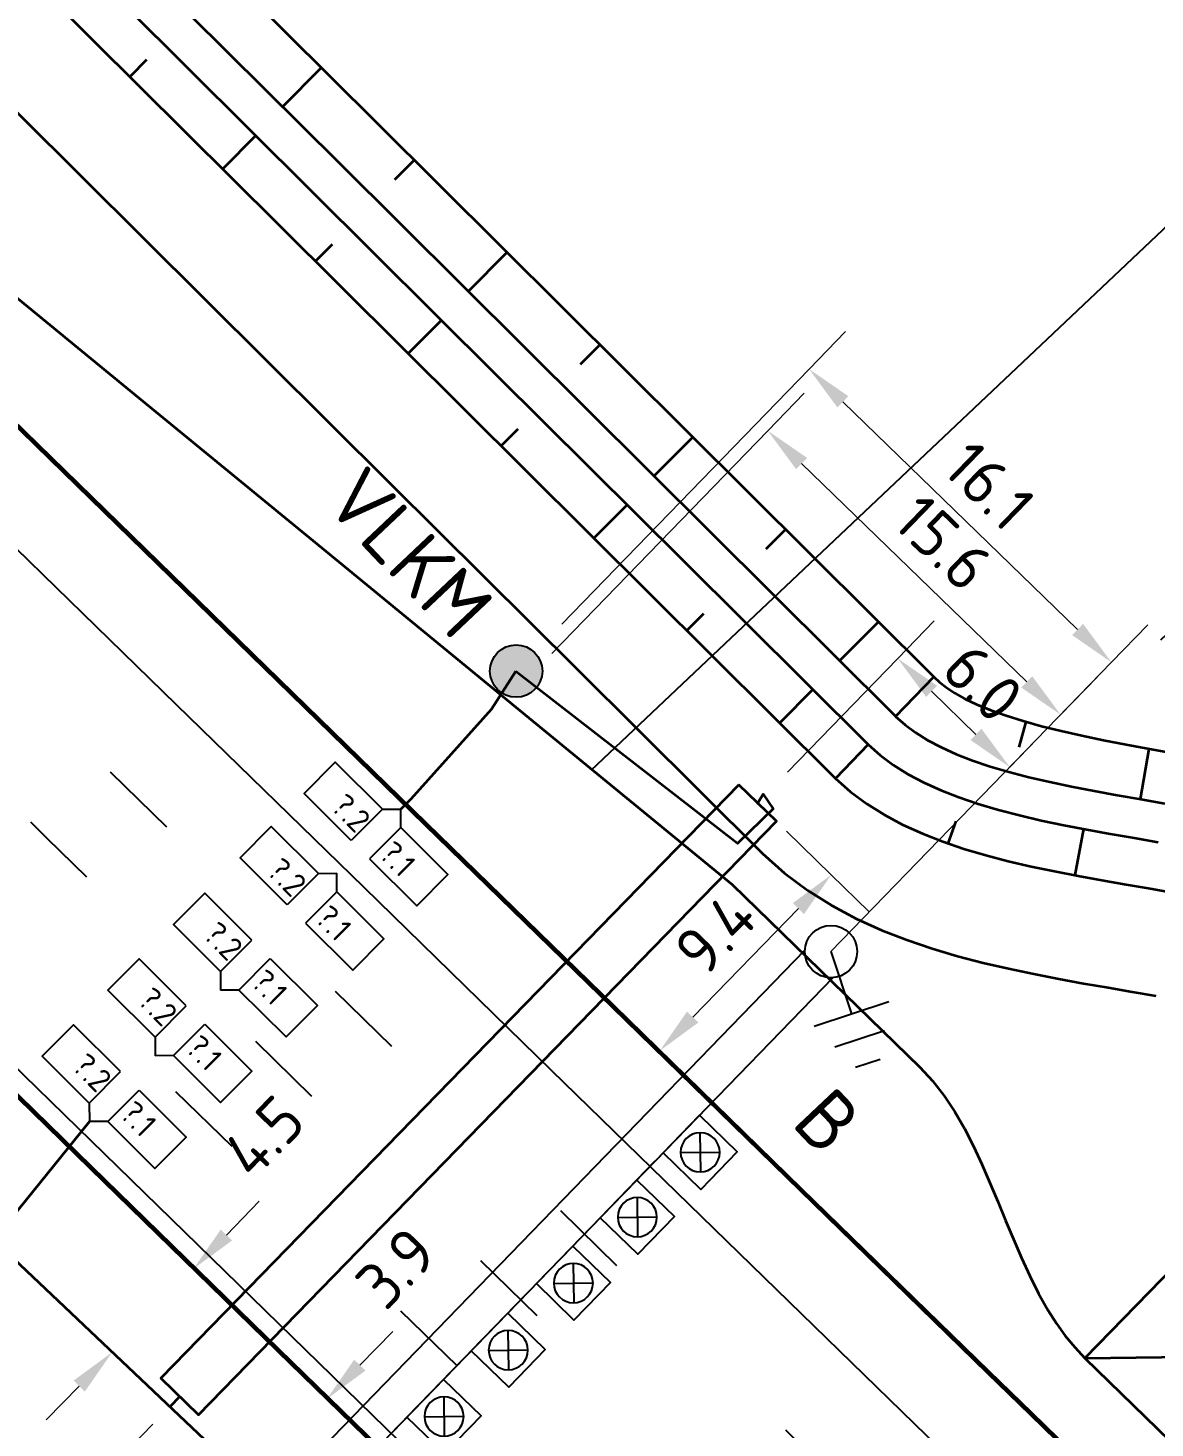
# Model space of a CAD drawing. Header units: metres. Extents: x 134219 to 139178, y 438661 to 444352.
# Drawn here: x 137325.1 to 137368.2, y 440411.1 to 440464.5 of the extents above; entities that cross this region are included whole.
import ezdxf
from ezdxf.enums import TextEntityAlignment as Align

# ---------------------------------------------------------------- set-up
doc = ezdxf.new("R2010")
doc.units = ezdxf.units.M
doc.linetypes.add('13strp', pattern=[4, 1, -3])
doc.linetypes.add('39strp', pattern=[12, 3, -9])
doc.layers.get('DEFPOINTS').update_dxf_attribs({"color": 193})
for name, color, linetype, lineweight in [('N-WE-AM-KILOMETRERING-S', 7, 'Continuous', 25), ('N-WE-KL-DATA-S', 10, 'Continuous', 25), ('N-WE-KL-DATA-T18', 1, 'Continuous', 18), ('N-WE-KL-DATA-T25', 7, 'Continuous', 25), ('N-WE-KL-ET_AARDING-S', 7, 'Continuous', 25), ('N-WE-KL-ET_AARDING_AARDELECTRODE-T18', 10, 'Continuous', 18), ('N-WE-KL-ET_AARDING_AARDELECTRODE-T25', 7, 'Continuous', 25), ('N-WE-KL-ET_HULPSTUK_MOF-S', 10, 'Continuous', 25), ('N-WE-KL-ET_LS_HULPSTUK_MOF-T18', 10, 'Continuous', 18), ('N-WE-KL-ET_LS_HULPSTUK_MOF-T25', 7, 'Continuous', 25), ('N-WE-KL-ET_LS_OV_KABEL-G', 10, 'KL-LS-OV-N', 35), ('N-WE-KL-ET_LS_OV_KABEL-M', 7, 'Continuous', 18), ('N-WE-KL-ET_MANTELBUIS-G', 10, 'Continuous', 35), ('N-WE-KL-MONITORING-T18', 1, 'Continuous', 25), ('N-WE-VW-BEWEGWIJZERING_DRAAGCONSTRUCTIE-PORTAAL-S', 10, 'Continuous', 25), ('N-WE-VW-BEWEGWIJZERING_DRAAGCONSTRUCTIE_PORTAAL_POER-S', 7, 'Continuous', 25), ('N-WE-VW-VS-S', 160, 'Continuous', 25), ('N-WE-VW-VS-T18', 10, 'Continuous', 18), ('N-WE-VW-VS-T25', 7, 'Continuous', 25), ('Utd-ondergr-nw', 8, '13strp', 35), ('X-XX-AL-AANPIJLING-S', 7, 'Continuous', 25)]:
    doc.layers.add(name, color=color, linetype=linetype, lineweight=lineweight)
doc.layers.add('N-WE-KL-MONITORING-T25', color=2, linetype='Continuous')
doc.layers.add('Utd-weg-nw', color=8, linetype='Continuous')
doc.styles.add('ISO18', font='NLCS-ISO.ttf')
doc.styles.add('ISO25', font='NLCS-ISO.ttf')
doc.styles.add('NLCS-ISO', font='NLCS-ISO.ttf')
doc.styles.add('NLCS_18', font='NLCS-ISO.ttf', dxfattribs={"height": 1.8})
doc.linetypes.add('KL-LS-OV-N', pattern='A,4,-1,[103,NLCS.SHX,S=0.75,R=0,X=0,Y=0],-1,4,-1.5,["0V",Standard,S=1,R=0,X=0,Y=-0.5],-3', length=14.5)
doc.dimstyles.new('NLCS_t18_pijl_Dimension_l3_h1', dxfattribs={"dimtxt": 1.8, "dimasz": 1.8, "dimexe": 2, "dimexo": 2, "dimgap": 0.7, "dimtad": 1, "dimdec": 1, "dimzin": 0, "dimdsep": 46, "dimtxsty": 'NLCS_18', "dimcen": 2.5, "dimdle": 2, "dimclrd": 256, "dimclre": 256, "dimclrt": 256, "dimadec": 1, "dimazin": 0, "dimtfac": 1, "dimtdec": 1, "dimtofl": 0, "dimtmove": 1, "dimatfit": 0, "dimfxl": 0, "dimtolj": 1, "dimtzin": 0, "dimlwd": 18, "dimlwe": 18, "dimarcsym": 0})

# ---------------------------------------------------------------- blocks, each defined once
blk = doc.blocks.new('SVW-TDI_HULP_DETECTIELUS-SO')
blk.add_line((0.5, 0.5), (0, 0))
at = {"color": 0, "linetype": 'ByBlock'}
blk.add_lwpolyline([(0.5, 2.192), (3.038, 2.192), (3.038, 0.5), (0.5, 0.5)], close=True, dxfattribs=at)
at = {"layer": 'N-WE-VW-VS-T18', "linetype": 'ByBlock', "style": 'NLCS-ISO', "flags": 1}
for tag, p in [('OMSCHRIJVING_LEGENDA', (7.741, -6.192)), ('NABIJ_PORTAAL', (7.741, -9.976)), ('LOCATIE', (7.741, -13.761)), ('RIJSTROKEN', (7.741, -17.545)), ('OVERIGE_OPMERKING(EN)_1', (7.741, -21.33)), ('OVERIGE_OPMERKING(EN)_2', (7.741, -25.114))]:
    blk.add_attdef(tag, p, '', height=1.8, dxfattribs=at)
at = {"layer": 'N-WE-VW-VS-T25', "linetype": 'ByBlock', "style": 'NLCS-ISO'}
blk.add_attdef('LUSNUMMER', text='', height=1.8, dxfattribs=at).set_placement((2.264, 1.346), align=Align.MIDDLE)
blk = doc.blocks.new('SKL-DATA_SIGNAALGEVER_DYNAMISCH-SO')
blk.add_line((0, 2), (0, -2))
blk.add_lwpolyline([(0, -1), (0, 1), (-2, 1), (-2, -1)], close=True)
for points in [[(-0.47, -0.53), (-1.53, 0.53)], [(-0.47, 0.53), (-1.53, -0.53)]]:
    blk.add_lwpolyline(points)
blk.add_circle((-1, 0), 0.75)
at = {"layer": 'N-WE-KL-DATA-T18', "linetype": 'ByBlock', "style": 'NLCS-ISO', "flags": 1}
for tag, p in [('LEVERANCIER', (0, -6.431)), ('BEHOREND_BIJ_PORTAAL_(CONSTRUCTIENUMMER)', (0, -10.215)), ('LOCATIE', (0, -14)), ('TYPE_SIGNAALGEVER', (0, -17.784)), ('PB-ADRES', (0, -21.569)), ('RIJSTROOK_(1,2,3,ETC.)', (0, -25.353)), ('BPS-CODERING', (0, -29.138)), ('OVERIGE_OPMERKING(EN)_1', (0, -32.922)), ('OVERIGE_OPMERKING(EN)_2', (0, -36.707))]:
    blk.add_attdef(tag, p, '', height=1.8, dxfattribs=at)
at = {"layer": 'N-WE-KL-DATA-T25', "linetype": 'ByBlock', "style": 'NLCS-ISO'}
blk.add_attdef('OMSCHRIJVING_T.B.V._LEGENDA', (0, 4.715), '', height=2.5, dxfattribs=at)
blk = doc.blocks.new('SKL-ET_AARDING_AARDELEKTRODE-SO (1)')
for points in [[(2.5, 1.5), (2.5, -1.5)], [(3.5, 1), (3.5, -1)], [(0, 0), (2.5, 0)], [(4.5, -0.5), (4.5, 0.5)]]:
    blk.add_lwpolyline(points)
at = {"layer": 'N-WE-KL-ET_AARDING_AARDELECTRODE-T18', "style": 'NLCS-ISO', "flags": 1}
for tag, p in [('OMSCHRIJVING_LEGENDA', (0, -8.635)), ('CONSTRUCTIENUMMER', (0, -12.42)), ('LOCATIE', (0, -16.204)), ('OVERIGE_OPMERKING(EN)_1', (0, -19.989)), ('OVERIGE_OPMERKING(EN)_2', (0, -23.773))]:
    blk.add_attdef(tag, p, '', height=1.8, dxfattribs=at)
at = {"layer": 'N-WE-KL-ET_AARDING_AARDELECTRODE-T25', "style": 'NLCS-ISO'}
blk.add_attdef('TYPE_SYMBOOL', (0, 4.405), '', height=2.25, dxfattribs=at)
blk = doc.blocks.new('SVW-BEWEGWIJZERING_DRAAGCONSTRUCTIE_PORTAAL_SIGNALERING (A2 77.854 HRL)')
for points in [[(-0.999, 0.047), (-21.452, -21.046)], [(0.078, -0.997), (-20.376, -22.09)]]:
    blk.add_lwpolyline(points)
blk = doc.blocks.new('SVW-BEWEGWIJZERING_DRAAGCONSTRUCTIE_PORTAAL (1)')
blk.add_circle((0, 0), 1)
at = {"layer": 'N-WE-KL-MONITORING-T18', "style": 'ISO18', "flags": 1}
for tag, p in [('OMSCHRIJVING_LEGENDA', (9, -7.431)), ('CONSTRUCTIENUMMER', (9, -11.215)), ('LOCATIE', (9, -15)), ('LENGTE_PORTAAL', (9, -18.784)), ('TYPE_PORTAAL', (9, -22.569)), ('BPS-CODERING', (9, -26.353)), ('OVERIGE_OPMERKING(EN)_1', (9, -30.138)), ('OVERIGE_OPMERKING(EN)_2', (9, -33.922))]:
    blk.add_attdef(tag, p, '', height=1.8, dxfattribs=at)
blk = doc.blocks.new('SVW-BEWEGWIJZERING_DRAAGCONSTRUCTIE_PORTAAL_POER-SO (1)')
blk.add_circle((0, 0), 1)
at = {"layer": 'N-WE-KL-MONITORING-T18', "style": 'ISO18', "flags": 1}
for tag, p in [('OMSCHRIJVING_LEGENDA', (0, 28.559)), ('CONSTRUCTIENUMMER', (0, 24.775)), ('LOCATIE', (0, 20.99)), ('TYPE_POER', (0, 17.206)), ('POSITIE_POER', (0, 13.421)), ('OVERIGE_OPMERKING(EN)_1', (0, 9.637)), ('OVERIGE_OPMERKING(EN)_2', (0, 5.852))]:
    blk.add_attdef(tag, p, '', height=1.8, dxfattribs=at)
blk = doc.blocks.new('SKL-ET_HULP_VERGROTELUSKOPPELMOF-SO')
at = {"ltscale": 10}
h = blk.add_hatch(color=256, dxfattribs=at)
edge = h.paths.add_edge_path()
edge.add_arc((0, 0), 1, 0, 360)
blk.add_circle((0, 0), 1)
at = {"layer": 'N-WE-KL-ET_LS_HULPSTUK_MOF-T18', "style": 'NLCS-ISO', "flags": 1}
for tag, p in [('OMSCHRIJVING_LEGENDA', (0, -8.431)), ('CONSTRUCTIENUMMER', (0, -12.215)), ('LOCATIE', (0, -16)), ('AANTAL_LUSPAREN', (0, -19.784)), ('POSITIE_X', (0, -23.569)), ('POSITIE_Y', (0, -27.353)), ('OVERIGE_OPMERKING(EN)_1', (0, -31.138)), ('OVERIGE_OPMERKING(EN)_2', (0, -34.922))]:
    blk.add_attdef(tag, p, '', height=1.8, dxfattribs=at)
at = {"layer": 'N-WE-KL-ET_LS_HULPSTUK_MOF-T25', "style": 'NLCS-ISO'}
blk.add_attdef('SOORT_MOF', (0, 2.715), '', height=2.25, dxfattribs=at)
blk = doc.blocks.new('*D337')
at = {"layer": 'DEFPOINTS', "color": 0, "transparency": 16777216}
for p in [(137331.454, 440417.145), (137328.346, 440413.957), (137328.346, 440413.957)]:
    blk.add_point(p, dxfattribs=at)
at = {"layer": 'N-WE-KL-ET_LS_OV_KABEL-M', "linetype": 'Continuous', "lineweight": 18, "transparency": 16777216}
for p, q in [((137332.71, 440418.434), (137333.967, 440419.723)), ((137327.09, 440412.668), (137325.834, 440411.379))]:
    blk.add_line(p, q, dxfattribs=at)
at = {"layer": 'N-WE-KL-ET_LS_OV_KABEL-M', "lineweight": 18, "transparency": 16777216}
for p, q in [((137331.454, 440417.145), (137330.022, 440418.541)), ((137328.346, 440413.957), (137326.914, 440415.353))]:
    blk.add_line(p, q, dxfattribs=at)
at = {"layer": 'N-WE-KL-ET_LS_OV_KABEL-M', "transparency": 16777216}
for points in [[(137332.495, 440418.644), (137332.925, 440418.225), (137331.454, 440417.145)], [(137326.875, 440412.877), (137327.305, 440412.458), (137328.346, 440413.957)]]:
    blk.add_solid(points, dxfattribs=at)
at = {"layer": 'N-WE-KL-ET_LS_OV_KABEL-M', "transparency": 16777216, "insert": (137334.138, 440422.192), "char_height": 1.8, "attachment_point": 5, "rotation": 45.7374, "style": 'NLCS_18'}
blk.add_mtext('\\A1;4.5', dxfattribs=at)
blk = doc.blocks.new('*D349')
at = {"layer": 'DEFPOINTS', "color": 0, "transparency": 16777216}
for p in [(137354.96, 440451.503), (137354.96, 440451.503), (137366.508, 440440.305)]:
    blk.add_point(p, dxfattribs=at)
at = {"layer": 'N-WE-KL-ET_LS_OV_KABEL-M', "lineweight": 18, "transparency": 16777216}
for p, q in [((137354.96, 440451.503), (137356.352, 440452.939)), ((137366.508, 440440.305), (137367.901, 440441.74))]:
    blk.add_line(p, q, dxfattribs=at)
at = {"layer": 'N-WE-KL-ET_LS_OV_KABEL-M', "linetype": 'Continuous', "lineweight": 18, "transparency": 16777216}
blk.add_line((137365.216, 440441.558), (137356.252, 440450.25), dxfattribs=at)
at = {"layer": 'N-WE-KL-ET_LS_OV_KABEL-M', "transparency": 16777216}
for points in [[(137356.461, 440450.465), (137356.044, 440450.034), (137354.96, 440451.503)], [(137365.425, 440441.773), (137365.007, 440441.342), (137366.508, 440440.305)]]:
    blk.add_solid(points, dxfattribs=at)
at = {"layer": 'N-WE-KL-ET_LS_OV_KABEL-M', "transparency": 16777216, "insert": (137361.848, 440447.052), "char_height": 1.8, "attachment_point": 5, "rotation": 315.8818, "style": 'NLCS_18'}
blk.add_mtext('\\A1;16.1', dxfattribs=at)
blk = doc.blocks.new('*D350')
at = {"layer": 'DEFPOINTS', "color": 0, "transparency": 16777216}
for p in [(137353.384, 440449.147), (137353.384, 440449.147), (137364.567, 440438.303)]:
    blk.add_point(p, dxfattribs=at)
at = {"layer": 'N-WE-KL-ET_LS_OV_KABEL-M', "lineweight": 18, "transparency": 16777216}
for p, q in [((137353.384, 440449.147), (137354.776, 440450.583)), ((137364.567, 440438.303), (137365.959, 440439.738))]:
    blk.add_line(p, q, dxfattribs=at)
at = {"layer": 'N-WE-KL-ET_LS_OV_KABEL-M', "linetype": 'Continuous', "lineweight": 18, "transparency": 16777216}
blk.add_line((137363.275, 440439.556), (137354.676, 440447.894), dxfattribs=at)
at = {"layer": 'N-WE-KL-ET_LS_OV_KABEL-M', "transparency": 16777216}
for points in [[(137354.885, 440448.109), (137354.467, 440447.678), (137353.384, 440449.147)], [(137363.484, 440439.771), (137363.066, 440439.34), (137364.567, 440438.303)]]:
    blk.add_solid(points, dxfattribs=at)
at = {"layer": 'N-WE-KL-ET_LS_OV_KABEL-M', "transparency": 16777216, "insert": (137360.089, 440444.873), "char_height": 1.8, "attachment_point": 5, "rotation": 315.8818, "style": 'NLCS_18'}
blk.add_mtext('\\A1;15.6', dxfattribs=at)
blk = doc.blocks.new('*D351')
at = {"layer": 'DEFPOINTS', "color": 0, "transparency": 16777216}
for p in [(137358.346, 440440.45), (137358.346, 440440.45), (137362.626, 440436.3)]:
    blk.add_point(p, dxfattribs=at)
at = {"layer": 'N-WE-KL-ET_LS_OV_KABEL-M', "lineweight": 18, "transparency": 16777216}
for p, q in [((137358.346, 440440.45), (137359.738, 440441.886)), ((137362.626, 440436.3), (137364.018, 440437.736))]:
    blk.add_line(p, q, dxfattribs=at)
at = {"layer": 'N-WE-KL-ET_LS_OV_KABEL-M', "linetype": 'Continuous', "lineweight": 18, "transparency": 16777216}
blk.add_line((137361.333, 440437.553), (137359.638, 440439.197), dxfattribs=at)
at = {"layer": 'N-WE-KL-ET_LS_OV_KABEL-M', "transparency": 16777216}
for points in [[(137359.847, 440439.412), (137359.43, 440438.982), (137358.346, 440440.45)], [(137361.542, 440437.769), (137361.124, 440437.338), (137362.626, 440436.3)]]:
    blk.add_solid(points, dxfattribs=at)
at = {"layer": 'N-WE-KL-ET_LS_OV_KABEL-M', "transparency": 16777216, "insert": (137361.6, 440439.524), "char_height": 1.8, "attachment_point": 5, "rotation": 315.8818, "style": 'NLCS_18'}
blk.add_mtext('\\A1;6.0', dxfattribs=at)
blk = doc.blocks.new('*D422')
at = {"layer": 'DEFPOINTS', "color": 0, "transparency": 16777216}
for p in [(137355.81, 440432.191), (137355.81, 440432.191), (137349.261, 440425.47)]:
    blk.add_point(p, dxfattribs=at)
at = {"layer": 'N-WE-KL-ET_LS_OV_KABEL-M', "lineweight": 18, "transparency": 16777216}
for p, q in [((137355.81, 440432.191), (137357.243, 440430.795)), ((137349.261, 440425.47), (137350.693, 440424.074))]:
    blk.add_line(p, q, dxfattribs=at)
at = {"layer": 'N-WE-KL-ET_LS_OV_KABEL-M', "linetype": 'Continuous', "lineweight": 18, "transparency": 16777216}
blk.add_line((137350.517, 440426.759), (137354.554, 440430.901), dxfattribs=at)
at = {"layer": 'N-WE-KL-ET_LS_OV_KABEL-M', "transparency": 16777216}
for points in [[(137354.339, 440431.111), (137354.769, 440430.692), (137355.81, 440432.191)], [(137350.302, 440426.969), (137350.732, 440426.55), (137349.261, 440425.47)]]:
    blk.add_solid(points, dxfattribs=at)
at = {"layer": 'N-WE-KL-ET_LS_OV_KABEL-M', "transparency": 16777216, "insert": (137351.39, 440429.947), "char_height": 1.8, "attachment_point": 5, "rotation": 45.7374, "style": 'NLCS_18'}
blk.add_mtext('\\A1;9.4', dxfattribs=at)
blk = doc.blocks.new('*D423')
at = {"layer": 'DEFPOINTS', "color": 0, "transparency": 16777216}
for p in [(137336.55, 440412.179), (137333.854, 440409.412), (137333.854, 440409.412)]:
    blk.add_point(p, dxfattribs=at)
at = {"layer": 'N-WE-KL-ET_LS_OV_KABEL-M', "linetype": 'Continuous', "lineweight": 18, "transparency": 16777216}
for p, q in [((137337.807, 440413.468), (137339.063, 440414.757)), ((137332.598, 440408.123), (137331.342, 440406.834))]:
    blk.add_line(p, q, dxfattribs=at)
at = {"layer": 'N-WE-KL-ET_LS_OV_KABEL-M', "lineweight": 18, "transparency": 16777216}
for p, q in [((137336.55, 440412.179), (137335.118, 440413.574)), ((137333.854, 440409.412), (137335.287, 440408.016))]:
    blk.add_line(p, q, dxfattribs=at)
at = {"layer": 'N-WE-KL-ET_LS_OV_KABEL-M', "transparency": 16777216}
for points in [[(137337.592, 440413.677), (137338.021, 440413.258), (137336.55, 440412.179)], [(137332.383, 440408.333), (137332.813, 440407.914), (137333.854, 440409.412)]]:
    blk.add_solid(points, dxfattribs=at)
at = {"layer": 'N-WE-KL-ET_LS_OV_KABEL-M', "transparency": 16777216, "insert": (137339.19, 440417.18), "char_height": 1.8, "attachment_point": 5, "rotation": 45.7374, "style": 'NLCS_18'}
blk.add_mtext('\\A1;3.9', dxfattribs=at)
blk = doc.blocks.new('SAL-AM_KILOMETRERING-SO (1)')
blk.add_lwpolyline([(10, 0), (19, 0), (37, 0)])
at = {"style": 'NLCS-ISO'}
blk.add_text('KM', height=2.25, dxfattribs=at).set_placement((21, 1))
blk.add_attdef('KM', (26, 1), '', height=2.25, dxfattribs=at)

msp = doc.modelspace()

# ---------------------------------------------------------------- linework, layer by layer
at = {"layer": 'N-WE-KL-ET_LS_OV_KABEL-G', "flags": 128}
for points, elevation in [([(137163.476, 440574.08), (137165.162, 440572.46), (137172.65, 440565.131), (137175.257, 440563.089), (137181.286, 440557.155), (137182.871, 440555.139), (137211.009, 440527.914), (137248.578, 440491.167), (137263.254, 440476.819), (137321.363, 440420.014), (137323.595, 440418.454), (137336.721, 440406.03), (137339.997, 440402.791)], 1.276), ([(137343.758, 440439.97), (137342.828, 440438.509), (137339.756, 440435.081), (137339.374, 440434.699)], 1.128), ([(137327.477, 440422.768), (137323.942, 440418.401)], 1.31)]:
    msp.add_lwpolyline(points, dxfattribs=dict(at, elevation=elevation))
for points in [[(137352.996, 440434.933), (137352.994, 440434.916), (137353.212, 440435.268), (137353.596, 440434.703), (137352.227, 440433.391), (137343.76, 440439.955)], [(137330.926, 440412.266), (137330.546, 440411.875)]]:
    msp.add_lwpolyline(points, dxfattribs=at)
at = {"layer": 'N-WE-KL-ET_LS_OV_KABEL-M'}
for points, elevation in [([(137345.519, 440441.767), (137354.96, 440451.503)], 1.143), ([(137345.137, 440440.642), (137353.384, 440449.147)], 1.31)]:
    msp.add_lwpolyline(points, dxfattribs=dict(at, elevation=elevation))
for points in [[(137354.132, 440436.104), (137358.346, 440440.45)], [(137355.798, 440429.26), (137366.508, 440440.305)], [(137354.096, 440433.861), (137355.81, 440432.191)], [(137329.902, 440411.209), (137324.251, 440405.382)]]:
    msp.add_lwpolyline(points, dxfattribs=at)
at = {"layer": 'N-WE-KL-ET_MANTELBUIS-G', "flags": 128}
msp.add_lwpolyline([(137352.28, 440435.631), (137330.21, 440412.964), (137331.643, 440411.568), (137353.713, 440434.235)], close=True, dxfattribs=at)
at = {"layer": 'Utd-ondergr-nw', "linetype": 'Continuous', "flags": 128}
for points in [[(137321.436, 440477.82), (137324.28, 440474.992), (137331.372, 440467.941), (137338.463, 440460.89), (137345.555, 440453.839), (137352.647, 440446.788), (137359.738, 440439.737)], [(137320.511, 440471.125), (137327.603, 440464.074), (137334.695, 440457.023), (137341.786, 440449.972), (137348.878, 440442.921), (137355.97, 440435.87)], [(137277.376, 440469.849), (137284.538, 440462.869), (137291.699, 440455.89), (137298.861, 440448.91), (137306.022, 440441.931), (137313.184, 440434.951), (137320.345, 440427.972), (137327.507, 440420.992), (137334.668, 440414.013), (137341.83, 440407.033), (137348.991, 440400.054), (137350.617, 440398.47)], [(137277.425, 440469.899), (137284.587, 440462.919), (137291.748, 440455.94), (137298.909, 440448.961), (137306.071, 440441.981), (137313.232, 440435.002), (137320.394, 440428.022), (137327.555, 440421.043), (137334.717, 440414.063), (137341.878, 440407.084), (137349.04, 440400.104), (137350.666, 440398.52)], [(137304.486, 440469.01), (137311.647, 440462.03), (137318.809, 440455.051), (137325.97, 440448.071), (137333.131, 440441.092), (137340.293, 440434.112), (137347.454, 440427.133), (137354.616, 440420.153), (137361.777, 440413.174), (137363.403, 440411.589)], [(137304.534, 440469.06), (137311.696, 440462.08), (137318.857, 440455.101), (137326.019, 440448.121), (137333.18, 440441.142), (137340.342, 440434.162), (137347.503, 440427.183), (137354.665, 440420.203), (137361.826, 440413.224), (137363.452, 440411.64)], [(137317.719, 440468.261), (137324.811, 440461.21), (137331.903, 440454.159), (137338.994, 440447.108), (137346.086, 440440.056), (137353.178, 440433.005)], [(137329.906, 440466.438), (137336.998, 440459.386), (137344.089, 440452.335), (137351.181, 440445.284), (137358.273, 440438.233)], [(137328.859, 440465.363), (137335.951, 440458.312), (137343.042, 440451.261), (137350.134, 440444.21), (137357.226, 440437.159)], [(137329.653, 440463.304), (137329.019, 440462.666)], [(137334.853, 440461.519), (137336.333, 440463.008)], [(137333.834, 440460.417), (137332.565, 440459.141)], [(137339.139, 440458.738), (137339.879, 440459.483)], [(137320.979, 440457.278), (137328.741, 440450.914), (137336.503, 440444.551), (137344.264, 440438.187), (137352.026, 440431.824), (137359.187, 440424.844), (137359.675, 440424.321), (137360.118, 440423.752), (137360.522, 440423.143), (137360.893, 440422.501), (137361.238, 440421.831), (137361.561, 440421.139), (137361.869, 440420.432), (137362.168, 440419.715), (137362.464, 440418.995), (137362.761, 440418.277), (137363.068, 440417.568), (137363.388, 440416.873), (137363.728, 440416.199), (137364.094, 440415.551), (137364.408, 440415.059), (137364.744, 440414.591), (137365.106, 440414.15), (137365.497, 440413.738)], [(137336.745, 440456.254), (137336.11, 440455.616)], [(137341.944, 440454.468), (137343.425, 440455.957)], [(137340.925, 440453.367), (137339.656, 440452.09)], [(137346.23, 440451.687), (137346.97, 440452.432)], [(137343.836, 440449.203), (137343.202, 440448.565)], [(137349.036, 440447.417), (137350.516, 440448.907)], [(137348.016, 440446.316), (137346.747, 440445.039)], [(137353.321, 440444.637), (137354.062, 440445.381)], [(137350.927, 440442.152), (137350.293, 440441.514)], [(137356.127, 440440.367), (137357.607, 440441.856)], [(137358.266, 440438.239), (137359.728, 440439.747)], [(137359.728, 440439.747), (137359.946, 440439.541), (137360.204, 440439.339), (137360.525, 440439.128), (137360.914, 440438.911), (137361.372, 440438.693), (137361.897, 440438.477), (137362.485, 440438.268), (137363.133, 440438.065), (137363.834, 440437.872), (137364.583, 440437.687), (137365.376, 440437.509), (137366.207, 440437.337), (137367.071, 440437.169), (137367.964, 440437.001), (137368.882, 440436.831)], [(137355.108, 440439.265), (137353.839, 440437.989)], [(137358.266, 440438.239), (137358.627, 440437.919), (137359.03, 440437.621), (137359.488, 440437.335), (137360.002, 440437.062), (137360.573, 440436.803), (137361.197, 440436.559), (137361.871, 440436.331), (137362.591, 440436.118), (137363.353, 440435.92), (137364.151, 440435.734), (137364.983, 440435.56), (137365.842, 440435.393), (137366.725, 440435.233), (137367.629, 440435.075), (137368.549, 440434.916)], [(137362.986, 440437.059), (137363.25, 440438.033)], [(137357.222, 440437.162), (137355.969, 440435.87)], [(137357.222, 440437.162), (137357.681, 440436.755), (137358.184, 440436.382), (137358.737, 440436.036), (137359.339, 440435.716), (137359.988, 440435.421), (137360.682, 440435.15), (137361.417, 440434.901), (137362.189, 440434.673), (137362.993, 440434.463), (137363.827, 440434.27), (137364.686, 440434.089), (137365.565, 440433.919), (137366.462, 440433.756), (137367.372, 440433.597), (137368.292, 440433.438)], [(137367.616, 440435.077), (137367.951, 440437.004)], [(137355.969, 440435.87), (137356.545, 440435.358), (137357.168, 440434.896), (137357.835, 440434.478), (137358.543, 440434.102), (137359.287, 440433.763), (137360.065, 440433.459), (137360.872, 440433.186), (137361.706, 440432.939), (137362.562, 440432.716), (137363.438, 440432.512), (137364.33, 440432.325), (137365.234, 440432.15), (137366.146, 440431.984), (137367.064, 440431.824), (137367.983, 440431.665), (137368.9, 440431.504)], [(137360.564, 440434.24), (137360.265, 440433.391)], [(137365.444, 440433.943), (137365.11, 440432.174)], [(137353.185, 440432.998), (137354.022, 440432.255), (137354.912, 440431.593), (137355.833, 440431.016), (137356.774, 440430.514), (137357.729, 440430.079), (137358.693, 440429.702), (137359.662, 440429.373), (137360.633, 440429.085), (137361.605, 440428.832), (137362.574, 440428.607), (137363.538, 440428.404), (137364.496, 440428.219), (137365.444, 440428.046), (137366.379, 440427.883), (137367.297, 440427.724), (137368.197, 440427.566)], [(137365.497, 440413.738), (137371.033, 440408.343), (137378.194, 440401.363), (137385.356, 440394.384), (137392.517, 440387.404), (137399.679, 440380.425), (137406.84, 440373.445), (137414.002, 440366.466), (137421.163, 440359.486), (137428.325, 440352.507), (137435.486, 440345.527), (137442.648, 440338.548), (137449.809, 440331.568), (137456.971, 440324.589), (137464.132, 440317.609), (137471.293, 440310.63), (137478.455, 440303.651), (137485.616, 440296.671), (137492.778, 440289.692), (137499.939, 440282.712)], [(137363.403, 440411.589), (137368.939, 440406.194), (137376.1, 440399.215), (137383.262, 440392.235), (137390.423, 440385.256), (137397.585, 440378.276), (137404.746, 440371.297), (137411.908, 440364.317), (137419.069, 440357.338), (137426.231, 440350.358), (137433.392, 440343.379), (137440.554, 440336.399), (137447.715, 440329.42), (137454.877, 440322.441), (137462.038, 440315.461), (137469.2, 440308.482), (137476.361, 440301.502), (137483.523, 440294.523), (137490.684, 440287.543), (137497.846, 440280.564), (137505.007, 440273.584)], [(137363.452, 440411.64), (137368.988, 440406.244), (137376.149, 440399.265), (137383.311, 440392.286), (137390.472, 440385.306), (137397.634, 440378.327), (137404.795, 440371.347), (137411.957, 440364.368), (137419.118, 440357.388), (137426.28, 440350.409), (137433.441, 440343.429), (137440.603, 440336.45), (137447.764, 440329.47), (137454.926, 440322.491), (137462.087, 440315.511), (137469.248, 440308.532), (137476.41, 440301.552), (137483.571, 440294.573), (137490.733, 440287.593), (137497.894, 440280.614), (137505.056, 440273.634)]]:
    msp.add_lwpolyline(points, dxfattribs=at)
msp.add_lwpolyline([(137365.497, 440413.738), (137376.244, 440413.877), (137376.942, 440414.593), (137376.24, 440424.761), (137365.497, 440413.738)], close=True, dxfattribs=at)
at = {"layer": 'Utd-weg-nw', "linetype": '39strp', "flags": 128}
for points in [[(136432.6, 441598.448), (136437.875, 441589.952), (136443.15, 441581.457), (136448.425, 441572.961), (136453.7, 441564.465), (136458.975, 441555.97), (136464.25, 441547.474), (136469.524, 441538.979), (136474.799, 441530.483), (136480.074, 441521.988), (136485.349, 441513.492), (136490.624, 441504.996), (136495.899, 441496.501), (136501.174, 441488.005), (136506.449, 441479.51), (136511.724, 441471.014), (136516.999, 441462.518), (136522.274, 441454.023), (136527.549, 441445.527), (136532.824, 441437.032), (136538.099, 441428.536), (136543.374, 441420.04), (136548.649, 441411.545), (136553.923, 441403.049), (136559.198, 441394.554), (136564.473, 441386.058), (136569.748, 441377.562), (136575.023, 441369.067), (136580.298, 441360.571), (136585.573, 441352.076), (136590.848, 441343.58), (136596.123, 441335.085), (136601.398, 441326.589), (136606.673, 441318.093), (136611.948, 441309.598), (136617.223, 441301.102), (136622.498, 441292.607), (136627.773, 441284.111), (136633.047, 441275.615), (136638.322, 441267.12), (136643.597, 441258.624), (136648.872, 441250.129), (136654.147, 441241.633), (136659.422, 441233.137), (136664.697, 441224.642), (136669.972, 441216.146), (136675.247, 441207.651), (136680.522, 441199.155), (136685.797, 441190.659), (136691.072, 441182.164), (136696.347, 441173.668), (136701.622, 441165.173), (136706.897, 441156.677), (136712.172, 441148.182), (136717.446, 441139.686), (136722.721, 441131.19), (136727.996, 441122.695), (136733.271, 441114.199), (136738.546, 441105.704), (136743.821, 441097.208), (136748.271, 441090.042), (136749.096, 441088.712), (136754.37, 441080.221), (136759.644, 441071.738), (136764.921, 441063.265), (136770.206, 441054.804), (136775.502, 441046.357), (136780.811, 441037.927), (136786.138, 441029.515), (136791.485, 441021.125), (136796.856, 441012.757), (136802.255, 441004.415), (136807.683, 440996.1), (136813.145, 440987.815), (136818.643, 440979.562), (136824.181, 440971.344), (136829.762, 440963.163), (136835.388, 440955.021), (136838.277, 440950.883), (136841.064, 440946.92), (136846.793, 440938.858), (136852.575, 440930.834), (136858.411, 440922.849), (136864.3, 440914.903), (136870.242, 440906.996), (136876.236, 440899.13), (136882.283, 440891.303), (136888.382, 440883.517), (136894.532, 440875.772), (136900.734, 440868.068), (136906.988, 440860.405), (136913.292, 440852.784), (136919.647, 440845.206), (136926.052, 440837.67), (136932.507, 440830.177), (136939.012, 440822.727), (136945.567, 440815.32), (136952.171, 440807.958), (136958.824, 440800.64), (136960.405, 440798.915), (136965.526, 440793.364), (136972.28, 440786.127), (136979.08, 440778.925), (136985.925, 440771.757), (136992.812, 440764.619), (136999.737, 440757.509), (137006.698, 440750.425), (137013.691, 440743.364), (137020.714, 440736.323), (137027.764, 440729.3), (137034.838, 440722.291), (137041.933, 440715.295), (137049.047, 440708.308), (137056.176, 440701.327), (137063.318, 440694.35), (137070.47, 440687.374), (137076.936, 440681.072), (137077.629, 440680.396), (137084.79, 440673.417), (137091.952, 440666.438), (137099.113, 440659.458), (137106.275, 440652.479), (137113.436, 440645.499), (137118.449, 440640.613), (137120.598, 440638.52), (137127.759, 440631.54), (137134.921, 440624.561), (137142.082, 440617.581), (137149.244, 440610.602), (137156.405, 440603.622), (137163.567, 440596.643), (137170.728, 440589.663), (137177.89, 440582.684), (137185.051, 440575.704), (137192.213, 440568.725), (137199.374, 440561.745), (137206.536, 440554.766), (137213.697, 440547.786), (137220.859, 440540.807), (137228.02, 440533.827), (137235.182, 440526.848), (137242.343, 440519.868), (137249.504, 440512.889), (137256.666, 440505.909), (137263.827, 440498.93), (137270.989, 440491.95), (137278.15, 440484.971), (137285.312, 440477.991), (137292.473, 440471.012), (137299.635, 440464.032), (137306.796, 440457.053), (137313.958, 440450.074), (137321.119, 440443.094), (137328.281, 440436.115), (137335.442, 440429.135), (137342.604, 440422.156), (137349.765, 440415.176), (137356.927, 440408.197), (137358.552, 440406.612)], [(136429.626, 441596.602), (136434.901, 441588.106), (136440.176, 441579.61), (136445.451, 441571.115), (136450.726, 441562.619), (136456.001, 441554.124), (136461.276, 441545.628), (136466.551, 441537.132), (136471.826, 441528.637), (136477.101, 441520.141), (136482.376, 441511.646), (136487.651, 441503.15), (136492.926, 441494.655), (136498.201, 441486.159), (136503.476, 441477.663), (136508.751, 441469.168), (136514.025, 441460.672), (136519.3, 441452.177), (136524.575, 441443.681), (136529.85, 441435.185), (136535.125, 441426.69), (136540.4, 441418.194), (136545.675, 441409.699), (136550.95, 441401.203), (136556.225, 441392.707), (136561.5, 441384.212), (136566.775, 441375.716), (136572.05, 441367.221), (136577.325, 441358.725), (136582.6, 441350.229), (136587.875, 441341.734), (136593.149, 441333.238), (136598.424, 441324.743), (136603.699, 441316.247), (136608.974, 441307.752), (136614.249, 441299.256), (136619.524, 441290.76), (136624.799, 441282.265), (136630.074, 441273.769), (136635.349, 441265.274), (136640.624, 441256.778), (136645.899, 441248.282), (136651.174, 441239.787), (136656.449, 441231.291), (136661.724, 441222.796), (136666.999, 441214.3), (136672.274, 441205.804), (136677.548, 441197.309), (136682.823, 441188.813), (136688.098, 441180.318), (136693.373, 441171.822), (136698.648, 441163.326), (136703.923, 441154.831), (136709.198, 441146.335), (136714.473, 441137.84), (136719.748, 441129.344), (136725.023, 441120.849), (136730.298, 441112.353), (136735.573, 441103.857), (136740.848, 441095.362), (136745.297, 441088.196), (136746.123, 441086.866), (136751.397, 441078.374), (136756.672, 441069.889), (136761.952, 441061.412), (136767.239, 441052.947), (136772.538, 441044.495), (136777.852, 441036.058), (136783.184, 441027.639), (136788.537, 441019.239), (136793.914, 441010.862), (136799.32, 441002.508), (136804.756, 440994.181), (136810.227, 440985.882), (136815.735, 440977.614), (136821.284, 440969.38), (136826.876, 440961.182), (136832.515, 440953.022), (136835.411, 440948.874), (136838.204, 440944.902), (136843.946, 440936.821), (136849.743, 440928.778), (136855.592, 440920.774), (136861.495, 440912.81), (136867.451, 440904.884), (136873.459, 440896.999), (136879.52, 440889.154), (136885.634, 440881.35), (136891.799, 440873.586), (136898.015, 440865.864), (136904.283, 440858.183), (136910.602, 440850.544), (136916.972, 440842.948), (136923.393, 440835.394), (136929.863, 440827.884), (136936.384, 440820.416), (136942.954, 440812.992), (136949.573, 440805.612), (136956.242, 440798.277), (136957.826, 440796.548), (136962.96, 440790.984), (136969.728, 440783.731), (136976.542, 440776.515), (136983.4, 440769.333), (136990.299, 440762.182), (136997.235, 440755.061), (137004.206, 440747.967), (137011.209, 440740.896), (137018.24, 440733.847), (137025.297, 440726.816), (137032.378, 440719.802), (137039.478, 440712.8), (137046.596, 440705.809), (137053.729, 440698.825), (137060.873, 440691.846), (137068.027, 440684.868), (137074.493, 440678.566), (137075.186, 440677.89), (137082.348, 440670.91), (137089.509, 440663.931), (137096.671, 440656.952), (137103.832, 440649.972), (137110.994, 440642.993), (137116.007, 440638.107), (137118.155, 440636.013), (137125.316, 440629.034), (137132.478, 440622.054), (137139.639, 440615.075), (137146.801, 440608.095), (137153.962, 440601.116), (137161.124, 440594.136), (137168.285, 440587.157), (137175.447, 440580.177), (137182.608, 440573.198), (137189.77, 440566.218), (137196.931, 440559.239), (137204.093, 440552.259), (137211.254, 440545.28), (137218.416, 440538.3), (137225.577, 440531.321), (137232.739, 440524.341), (137239.9, 440517.362), (137247.062, 440510.382), (137254.223, 440503.403), (137261.385, 440496.423), (137268.546, 440489.444), (137275.708, 440482.464), (137282.869, 440475.485), (137290.031, 440468.505), (137297.192, 440461.526), (137304.353, 440454.546), (137311.515, 440447.567), (137318.676, 440440.588), (137325.838, 440433.608), (137332.999, 440426.629), (137340.161, 440419.649), (137347.322, 440412.67), (137354.484, 440405.69), (137356.11, 440404.106)], [(136426.653, 441594.755), (136431.928, 441586.26), (136437.203, 441577.764), (136442.478, 441569.269), (136447.753, 441560.773), (136453.028, 441552.277), (136458.303, 441543.782), (136463.578, 441535.286), (136468.853, 441526.791), (136474.127, 441518.295), (136479.402, 441509.799), (136484.677, 441501.304), (136489.952, 441492.808), (136495.227, 441484.313), (136500.502, 441475.817), (136505.777, 441467.322), (136511.052, 441458.826), (136516.327, 441450.33), (136521.602, 441441.835), (136526.877, 441433.339), (136532.152, 441424.844), (136537.427, 441416.348), (136542.702, 441407.852), (136547.977, 441399.357), (136553.251, 441390.861), (136558.526, 441382.366), (136563.801, 441373.87), (136569.076, 441365.374), (136574.351, 441356.879), (136579.626, 441348.383), (136584.901, 441339.888), (136590.176, 441331.392), (136595.451, 441322.896), (136600.726, 441314.401), (136606.001, 441305.905), (136611.276, 441297.41), (136616.551, 441288.914), (136621.826, 441280.419), (136627.101, 441271.923), (136632.376, 441263.427), (136637.65, 441254.932), (136642.925, 441246.436), (136648.2, 441237.941), (136653.475, 441229.445), (136658.75, 441220.949), (136664.025, 441212.454), (136669.3, 441203.958), (136674.575, 441195.463), (136679.85, 441186.967), (136685.125, 441178.471), (136690.4, 441169.976), (136695.675, 441161.48), (136700.95, 441152.985), (136706.225, 441144.489), (136711.5, 441135.993), (136716.774, 441127.498), (136722.049, 441119.002), (136727.324, 441110.507), (136732.599, 441102.011), (136737.874, 441093.516), (136742.324, 441086.349), (136743.149, 441085.02), (136748.424, 441076.527), (136753.7, 441068.04), (136758.982, 441059.56), (136764.272, 441051.091), (136769.575, 441042.633), (136774.893, 441034.189), (136780.229, 441025.762), (136785.588, 441017.354), (136790.972, 441008.966), (136796.385, 441000.601), (136801.83, 440992.261), (136807.309, 440983.949), (136812.827, 440975.666), (136818.387, 440967.416), (136823.991, 440959.201), (136829.642, 440951.023), (136832.545, 440946.866), (136835.344, 440942.884), (136841.1, 440934.784), (136846.91, 440926.722), (136852.773, 440918.7), (136858.69, 440910.716), (136864.66, 440902.772), (136870.683, 440894.869), (136876.758, 440887.005), (136882.885, 440879.182), (136889.065, 440871.4), (136895.296, 440863.66), (136901.579, 440855.961), (136907.913, 440848.305), (136914.298, 440840.69), (136920.733, 440833.119), (136927.219, 440825.59), (136933.755, 440818.105), (136940.341, 440810.664), (136946.976, 440803.267), (136953.66, 440795.914), (136955.248, 440794.181), (136960.394, 440788.605), (136967.176, 440781.336), (136974.004, 440774.105), (136980.875, 440766.909), (136987.786, 440759.746), (136994.734, 440752.614), (137001.715, 440745.509), (137008.726, 440738.429), (137015.766, 440731.371), (137022.831, 440724.333), (137029.917, 440717.312), (137037.023, 440710.305), (137044.146, 440703.31), (137051.282, 440696.322), (137058.428, 440689.341), (137065.583, 440682.362), (137072.05, 440676.059), (137072.743, 440675.383), (137079.905, 440668.404), (137087.066, 440661.424), (137094.228, 440654.445), (137101.389, 440647.466), (137108.551, 440640.486), (137113.564, 440635.6), (137115.712, 440633.507), (137122.874, 440626.527), (137130.035, 440619.548), (137137.197, 440612.568), (137144.358, 440605.589), (137151.52, 440598.609), (137158.681, 440591.63), (137165.843, 440584.65), (137173.004, 440577.671), (137180.166, 440570.691), (137187.327, 440563.712), (137194.488, 440556.732), (137201.65, 440549.753), (137208.811, 440542.773), (137215.973, 440535.794), (137223.134, 440528.814), (137230.296, 440521.835), (137237.457, 440514.855), (137244.619, 440507.876), (137251.78, 440500.896), (137258.942, 440493.917), (137266.103, 440486.937), (137273.265, 440479.958), (137280.426, 440472.978), (137287.588, 440465.999), (137294.749, 440459.019), (137301.911, 440452.04), (137309.072, 440445.06), (137316.234, 440438.081), (137323.395, 440431.102), (137330.557, 440424.122), (137337.718, 440417.143), (137344.88, 440410.163), (137352.041, 440403.184), (137353.667, 440401.599)]]:
    msp.add_lwpolyline(points, dxfattribs=at)
at = {"layer": 'Utd-weg-nw', "linetype": 'Continuous', "flags": 128}
for points in [[(137277.914, 440470.4), (137285.075, 440463.421), (137292.237, 440456.441), (137299.398, 440449.462), (137306.56, 440442.482), (137313.721, 440435.503), (137320.882, 440428.523), (137328.044, 440421.544), (137335.205, 440414.564), (137342.367, 440407.585), (137349.528, 440400.605), (137351.154, 440399.021)], [(137302.147, 440466.611), (137309.309, 440459.631), (137316.47, 440452.652), (137323.632, 440445.672), (137330.793, 440438.693), (137337.955, 440431.713), (137345.116, 440424.734), (137352.278, 440417.754), (137359.439, 440410.775), (137361.065, 440409.19)]]:
    msp.add_lwpolyline(points, dxfattribs=at)
at = {"layer": 'X-XX-AL-AANPIJLING-S'}
msp.add_line((137346.639, 440436.192), (137372.277, 440460.425), dxfattribs=at)

# ---------------------------------------------------------------- block references
at = {"layer": 'N-WE-AM-KILOMETRERING-S'}
ref = msp.add_blockref('SAL-AM_KILOMETRERING-SO (1)', (137361.123, 440434.293), dxfattribs=dict(at, rotation=43.38732528105952))
ref.add_attrib('KM', '77.854', (137379.331, 440452.88), dxfattribs={"layer": 'N-WE-KL-MONITORING-T25', "height": 2.25, "rotation": 43.3873, "style": 'ISO25'})
at = {"layer": 'N-WE-KL-DATA-S', "xscale": -1, "rotation": 315.881792757878}
for p in [(137350.084, 440422.289), (137347.684, 440419.814), (137345.242, 440417.296), (137342.756, 440414.733), (137340.303, 440412.203)]:
    msp.add_blockref('SKL-DATA_SIGNAALGEVER_DYNAMISCH-SO', p, dxfattribs=at)
at = {"layer": 'N-WE-KL-ET_AARDING-S'}
ref = msp.add_blockref('SKL-ET_AARDING_AARDELEKTRODE-SO (1)', (137355.798, 440429.26), dxfattribs=dict(at, xscale=-1, rotation=108.2395438546744))
ref.add_attrib('TYPE_SYMBOOL', 'B', (137354.233, 440422.672), dxfattribs={"layer": 'N-WE-KL-MONITORING-T25', "height": 2.25, "rotation": 313.3873, "style": 'ISO25'})
at = {"layer": 'N-WE-KL-ET_HULPSTUK_MOF-S'}
ref = msp.add_blockref('SKL-ET_HULP_VERGROTELUSKOPPELMOF-SO', (137343.775, 440439.968, 1.143), dxfattribs=at)
ref.add_attrib('SOORT_MOF', 'VLKM', (137336.361, 440446.393, 1.143), dxfattribs={"layer": 'N-WE-KL-MONITORING-T25', "height": 2.25, "rotation": 313.3873, "style": 'ISO25'})
at = {"layer": 'N-WE-VW-BEWEGWIJZERING_DRAAGCONSTRUCTIE-PORTAAL-S'}
msp.add_blockref('SVW-BEWEGWIJZERING_DRAAGCONSTRUCTIE_PORTAAL_SIGNALERING (A2 77.854 HRL)', (137355.798, 440429.26), dxfattribs=at)
at = {"layer": 'N-WE-VW-BEWEGWIJZERING_DRAAGCONSTRUCTIE_PORTAAL_POER-S', "rotation": 106.6571912328187}
for name in ['SVW-BEWEGWIJZERING_DRAAGCONSTRUCTIE_PORTAAL (1)', 'SVW-BEWEGWIJZERING_DRAAGCONSTRUCTIE_PORTAAL_POER-SO (1)']:
    msp.add_blockref(name, (137355.798, 440429.26), dxfattribs=at)
at = {"layer": 'N-WE-VW-VS-S'}
ref = msp.add_blockref('SVW-TDI_HULP_DETECTIELUS-SO', (137339.374, 440434.699, 1.31), dxfattribs=dict(at, rotation=135.0813916633622))
ref.add_attrib('LUSNUMMER', '?.2', dxfattribs={"layer": 'N-WE-KL-MONITORING-T18', "height": 0.9, "rotation": 315.0814, "style": 'ISO18'}).set_placement((137337.465, 440434.555, 1.31), align=Align.MIDDLE_CENTER)
ref = msp.add_blockref('SVW-TDI_HULP_DETECTIELUS-SO', (137336.929, 440432.247, 1.31), dxfattribs=dict(at, rotation=135.0813916633622))
ref.add_attrib('LUSNUMMER', '?.2', dxfattribs={"layer": 'N-WE-KL-MONITORING-T18', "height": 0.9, "rotation": 315.0814, "style": 'ISO18'}).set_placement((137335.021, 440432.103, 1.31), align=Align.MIDDLE_CENTER)
ref = msp.add_blockref('SVW-TDI_HULP_DETECTIELUS-SO', (137339.374, 440434.699, 1.31), dxfattribs=dict(at, xscale=-1, rotation=135.0813916573498))
ref.add_attrib('LUSNUMMER', '?.1', dxfattribs={"layer": 'N-WE-KL-MONITORING-T18', "height": 0.9, "rotation": 315.0814, "style": 'ISO18'}).set_placement((137339.246, 440432.801, 1.31), align=Align.MIDDLE_CENTER)
ref = msp.add_blockref('SVW-TDI_HULP_DETECTIELUS-SO', (137336.929, 440432.247, 1.31), dxfattribs=dict(at, xscale=-1, rotation=135.0813916573498))
ref.add_attrib('LUSNUMMER', '?.1', dxfattribs={"layer": 'N-WE-KL-MONITORING-T18', "height": 0.9, "rotation": 315.0814, "style": 'ISO18'}).set_placement((137336.802, 440430.349, 1.31), align=Align.MIDDLE_CENTER)
ref = msp.add_blockref('SVW-TDI_HULP_DETECTIELUS-SO', (137332.484, 440427.789, 1.31), dxfattribs=dict(at, xscale=-1, rotation=315.0813916503922))
ref.add_attrib('LUSNUMMER', '?.2', dxfattribs={"layer": 'N-WE-KL-MONITORING-T18', "height": 0.9, "rotation": 315.0814, "style": 'ISO18'}).set_placement((137332.587, 440429.663, 1.31), align=Align.MIDDLE_CENTER)
ref = msp.add_blockref('SVW-TDI_HULP_DETECTIELUS-SO', (137329.986, 440425.284, 1.31), dxfattribs=dict(at, xscale=-1, rotation=315.0813916503922))
ref.add_attrib('LUSNUMMER', '?.2', dxfattribs={"layer": 'N-WE-KL-MONITORING-T18', "height": 0.9, "rotation": 315.0814, "style": 'ISO18'}).set_placement((137330.089, 440427.158, 1.31), align=Align.MIDDLE_CENTER)
ref = msp.add_blockref('SVW-TDI_HULP_DETECTIELUS-SO', (137332.484, 440427.789, 1.31), dxfattribs=dict(at, rotation=315.0813916564047))
ref.add_attrib('LUSNUMMER', '?.1', dxfattribs={"layer": 'N-WE-KL-MONITORING-T18', "height": 0.9, "rotation": 315.0814, "style": 'ISO18'}).set_placement((137334.357, 440427.898, 1.31), align=Align.MIDDLE_CENTER)
ref = msp.add_blockref('SVW-TDI_HULP_DETECTIELUS-SO', (137329.986, 440425.284, 1.31), dxfattribs=dict(at, rotation=315.0813916564047))
ref.add_attrib('LUSNUMMER', '?.1', dxfattribs={"layer": 'N-WE-KL-MONITORING-T18', "height": 0.9, "rotation": 315.0814, "style": 'ISO18'}).set_placement((137331.859, 440425.393, 1.31), align=Align.MIDDLE_CENTER)
ref = msp.add_blockref('SVW-TDI_HULP_DETECTIELUS-SO', (137327.477, 440422.768, 1.31), dxfattribs=dict(at, xscale=-1, rotation=315.0813916503922))
ref.add_attrib('LUSNUMMER', '?.2', dxfattribs={"layer": 'N-WE-KL-MONITORING-T18', "height": 0.9, "rotation": 315.0814, "style": 'ISO18'}).set_placement((137327.58, 440424.642, 1.31), align=Align.MIDDLE_CENTER)
ref = msp.add_blockref('SVW-TDI_HULP_DETECTIELUS-SO', (137327.477, 440422.768, 1.31), dxfattribs=dict(at, rotation=315.0813916564047))
ref.add_attrib('LUSNUMMER', '?.1', dxfattribs={"layer": 'N-WE-KL-MONITORING-T18', "height": 0.9, "rotation": 315.0814, "style": 'ISO18'}).set_placement((137329.351, 440422.877, 1.31), align=Align.MIDDLE_CENTER)

# ---------------------------------------------------------------- dimensions: what is measured, and where the dimension line sits
at = {"layer": 'N-WE-KL-ET_LS_OV_KABEL-M'}
for p1, p2, picture, middle in [((137366.508, 440440.305), (137354.96, 440451.503), '*D349', (137361.848, 440447.052)), ((137364.567, 440438.303), (137353.384, 440449.147), '*D350', (137360.089, 440444.873)), ((137362.626, 440436.3), (137358.346, 440440.45), '*D351', (137361.6, 440439.524)), ((137349.261, 440425.47), (137355.81, 440432.191), '*D422', (137351.39, 440429.947))]:
    dim = msp.add_aligned_dim(p1=p1, p2=p2, distance=0, dimstyle='NLCS_t18_pijl_Dimension_l3_h1', dxfattribs=at)
    dim.commit()
    dim.dimension.update_dxf_attribs({"geometry": picture, "text_midpoint": middle})
for base, p1, p2, picture, middle in [((137328.346, 440413.957), (137331.454, 440417.145), (137328.346, 440413.957), '*D337', (137335.284, 440421.075)), ((137333.854, 440409.412), (137336.55, 440412.179), (137333.854, 440409.412), '*D423', (137340.336, 440416.063))]:
    dim = msp.add_linear_dim(base=base, p1=p1, p2=p2, angle=225.7374, dimstyle='NLCS_t18_pijl_Dimension_l3_h1', dxfattribs=at)
    dim.commit()
    dim.dimension.update_dxf_attribs({"geometry": picture, "text_midpoint": middle, "dimtype": 161})

doc.saveas('drawing.dxf')
